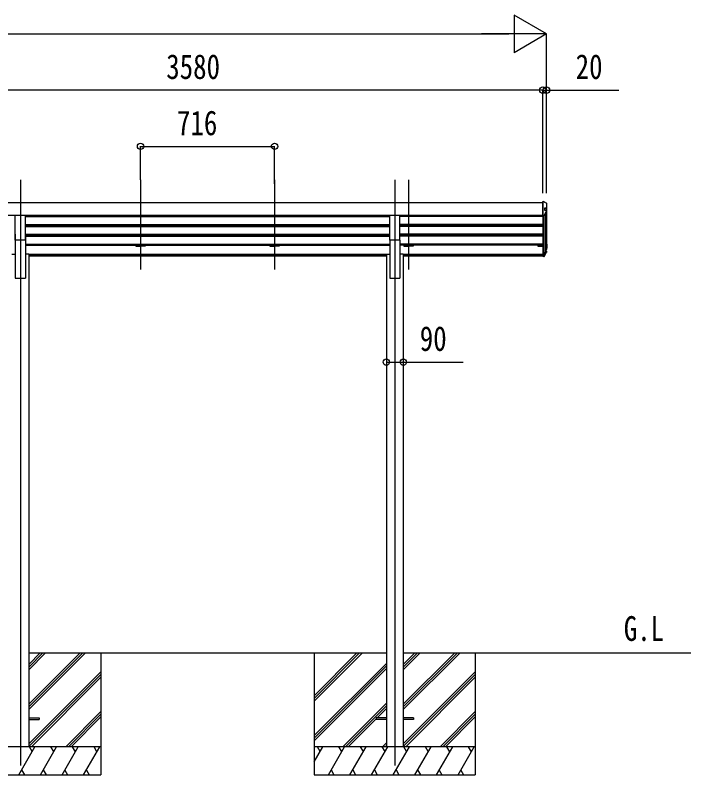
# Model space of a CAD drawing. Units: millimetres, scale not verified. Extents: x -16820 to 16820, y -11880 to 11880.
# Drawn here: x -2311 to 1297, y -6850 to -2797 of the extents above; entities that cross this region are included whole.
import ezdxf
from ezdxf.enums import TextEntityAlignment as Align

# ---------------------------------------------------------------- set-up
doc = ezdxf.new("R2010")
doc.units = ezdxf.units.MM
doc.header["$LTSCALE"] = 50
for name, color, linetype in [('0-2_USER1', 3, 'Continuous'), ('0-4_YKK_12', 2, 'Continuous'), ('0-5_YKK_13', 4, 'Continuous'), ('0-6_YKK_A1', 4, 'Continuous'), ('0-7_YKK_D', 6, 'Continuous')]:
    doc.layers.add(name, color=color, linetype=linetype)
doc.styles.add('ＭＳ ゴシック', font='')
doc.styles.get('ＭＳ ゴシック').set_extended_font_data('MS Gothic')

msp = doc.modelspace()

# ---------------------------------------------------------------- linework, layer by layer
at = {"layer": '0-4_YKK_12'}
for p, q in [((-2283.72, -3675.6), (-2283.72, -4153.12)), ((-1641.91, -3675.6), (-1641.91, -4153.12)), ((-925.91, -3675.6), (-925.91, -4153.12)), ((-283.72, -3675.6), (-283.72, -4153.12)), ((-209.91, -3675.6), (-209.91, -4153.12)), ((-2283.72, -4106.44), (-2283.72, -6800.01)), ((-283.72, -4106.44), (-283.72, -6800.01))]:
    msp.add_line(p, q, dxfattribs=at)
at = {"layer": '0-5_YKK_13'}
for p, q in [((507.1, -3790.81), (506.08, -3790.81)), ((506.08, -3864.88), (506.08, -3790.81)), ((528.08, -3823.14), (528.08, -3802.11)), ((525.47, -3845.61), (513.85, -3866.95)), ((526.08, -3829.7), (517.28, -3829.7)), ((525.71, -3840.48), (525.71, -3844.66)), ((528.08, -3827.71), (528.08, -3823.14)), ((-2311.22, -3997.44), (-2311.22, -3865.64)), ((-2256.22, -3865.64), (-2311.22, -3865.64)), ((-2256.22, -3997.44), (-2256.22, -3865.64)), ((-311.22, -3997.44), (-311.22, -3865.64)), ((-256.22, -3865.64), (-311.22, -3865.64)), ((-256.22, -3997.44), (-256.22, -3865.64)), ((512.09, -3864.88), (506.08, -3864.88)), ((512.09, -3867.99), (506.08, -3867.99)), ((-2256.22, -3997.44), (-2311.22, -3997.44)), ((-256.22, -3997.44), (-311.22, -3997.44)), ((526.08, -4039.67), (521.31, -4039.67)), ((526.08, -4041.16), (521.31, -4041.16)), ((521.31, -4047.7), (526.08, -4047.7)), ((526.58, -4018.26), (526.58, -4039.18)), ((528.08, -4018.26), (528.08, -4039.18)), ((528.08, -4045.74), (528.08, -4039.18)), ((506.08, -4077.96), (506.08, -4077.69)), ((512.09, -4077.96), (506.08, -4077.96)), ((506.08, -4079.45), (506.08, -4077.96)), ((506.08, -4084.55), (506.08, -4079.45)), ((512.09, -4079.45), (506.08, -4079.45)), ((512.09, -4084.55), (506.08, -4084.55)), ((522.96, -4058.02), (512.36, -4077.47)), ((524.15, -4056.36), (512.53, -4077.7)), ((525.47, -4057.07), (513.85, -4078.41)), ((521.11, -4054.09), (523.82, -4054.14)), ((521.11, -4055.49), (523.74, -4055.63)), ((521.11, -4056.01), (523.74, -4056.15)), ((525.71, -4056.12), (525.71, -4062.28)), ((-2238.52, -6545.45), (-2183.52, -6545.45)), ((-2238.52, -6554.45), (-2183.52, -6554.45)), ((-2183.52, -6545.45), (-2183.52, -6554.45)), ((-383.72, -6545.45), (-383.72, -6554.45)), ((-328.72, -6545.45), (-383.72, -6545.45)), ((-328.72, -6554.45), (-383.72, -6554.45)), ((-183.52, -6545.45), (-238.52, -6545.45)), ((-183.52, -6554.45), (-238.52, -6554.45)), ((-183.52, -6545.45), (-183.52, -6554.45))]:
    msp.add_line(p, q, dxfattribs=at)
for points in [[(507.1, -3790.81), (507.75, -3790.91), (508.01, -3791.02)], [(517.28, -3838.08), (517.28, -3825.16), (526.08, -3825.16)], [(525.47, -3845.61), (525.65, -3845.14), (525.71, -3844.66)], [(523.08, -4057.55), (523.05, -4057.79), (522.96, -4058.02)]]:
    msp.add_lwpolyline(points, dxfattribs=at)
for centre, radius, start, end in [((526.09, -3802.12), 1.99, 0.21727, 87.38971), ((523.67, -3840.48), 2.05, 331.46438, 85.83854), ((526.07, -3823.15), 2.01, 270.26972, 0.34354), ((526.09, -3827.71), 2, 269.84307, 359.8422), ((512.07, -3862.91), 1.98, 270.47308, 333.77211), ((512.09, -3865.99), 2, 269.9369, 331.34316), ((525.08, -4038.7), 0.996, 282.79822, 359.86716), ((526.1, -4045.72), 1.98, 269.27462, 359.46746), ((526.08, -4039.17), 0.499, 269.84307, 359.8422), ((526.09, -4039.17), 2, 269.84307, 359.8422), ((526.09, -4018.27), 1.99, 0.1468, 84.42053), ((526.08, -4018.27), 0.498, 0.1468, 66.53744), ((526.08, -4018.79), 0.498, 0.1468, 66.53744), ((506.38, -4077.69), 0.298, 180.08028, 246.4037), ((511.49, -4076.99), 1, 282.86823, 331.34595), ((512.09, -4077.46), 0.5, 269.9369, 331.34316), ((512.09, -4077.45), 2, 269.9369, 331.34316), ((512.12, -4082.53), 2.02, 269.16071, 329.06047), ((523.72, -4056.12), 0.497, 331.56379, 87.26156), ((523.71, -4056.65), 0.5, 31.80059, 87.07178), ((523.72, -4056.12), 1.99, 331.56379, 87.26156), ((523.92, -4062.31), 1.79, 330.16188, 0.79479)]:
    msp.add_arc(centre, radius, start, end, dxfattribs=at)
for centre, major_axis, ratio, start_param, end_param in [((538.83, -3818.52), (-222.61, 113.61), 0.042479, 4.7913614, 4.8729331), ((650.65, -3818.52), (-2175.25, 113.38), 0.005463, 4.7699229, 4.7699711), ((544.16, -3818.52), (61.55, 113.97), 0.043861, 1.7971426, 2.0027809), ((-78.05, -3818.52), (-2175.25, 113.38), 0.005463, 4.432326, 4.4354523), ((544.16, -4017.54), (61.55, 113.97), 0.043861, 4.1183302, 4.3239685)]:
    msp.add_ellipse(centre, major_axis=major_axis, ratio=ratio, start_param=start_param, end_param=end_param, dxfattribs=at)
at = {"layer": '0-6_YKK_A1'}
for p, q in [((-3074.11, -3796.6), (505.88, -3796.6)), ((506.08, -3792.02), (506.08, -4080.59)), ((526.08, -3829.7), (526.08, -4038.7)), ((-3074.1, -3863.2), (505.88, -3863.2)), ((-2256.62, -3866.45), (-311.62, -3866.45)), ((-2256.62, -3871), (-311.62, -3871)), ((-1666.91, -3871), (-1666.91, -3866.56)), ((-1616.91, -3871), (-1616.91, -3866.56)), ((-950.91, -3871), (-950.91, -3866.56)), ((-900.91, -3871), (-900.91, -3866.56)), ((505.88, -3866.45), (-256.62, -3866.45)), ((-256.62, -3866.56), (505.88, -3866.56)), ((505.88, -3871), (-256.62, -3871)), ((-234.91, -3871), (-234.91, -3866.56)), ((-184.91, -3871), (-184.91, -3866.56)), ((480.88, -3871), (480.88, -3866.56)), ((512.08, -3867.99), (512.09, -4077.79)), ((521.11, -3853.61), (521.11, -4061.04)), ((-2256.62, -3912.87), (-311.62, -3912.87)), ((-2256.62, -3914.37), (-311.62, -3914.37)), ((-2256.62, -3918.69), (-311.62, -3918.69)), ((-2256.62, -3923.57), (-311.62, -3923.57)), ((-1666.91, -3923.57), (-1666.91, -3918.69)), ((-1616.91, -3923.57), (-1616.91, -3918.69)), ((-950.91, -3923.57), (-950.91, -3918.69)), ((-900.91, -3923.57), (-900.91, -3918.69)), ((505.88, -3912.87), (-256.62, -3912.87)), ((505.88, -3914.37), (-256.62, -3914.37)), ((505.88, -3918.69), (-256.62, -3918.69)), ((505.88, -3923.57), (-256.62, -3923.57)), ((-234.91, -3923.57), (-234.91, -3918.69)), ((-184.91, -3923.57), (-184.91, -3918.69)), ((480.88, -3923.57), (480.88, -3918.69)), ((-2311.22, -3965.55), (-2311.22, -4200.01)), ((-2256.62, -3965.45), (-311.62, -3965.45)), ((-2256.62, -3966.95), (-311.62, -3966.95)), ((-2256.62, -3971.26), (-311.62, -3971.26)), ((-2256.22, -3965.55), (-2256.22, -4200.01)), ((-1666.91, -3976.15), (-1666.91, -3971.26)), ((-1616.91, -3976.15), (-1616.91, -3971.26)), ((-950.91, -3976.15), (-950.91, -3971.26)), ((-900.91, -3976.15), (-900.91, -3971.26)), ((505.88, -3965.45), (-256.62, -3965.45)), ((505.88, -3966.95), (-256.62, -3966.95)), ((505.88, -3971.26), (-256.62, -3971.26)), ((-234.91, -3976.15), (-234.91, -3971.26)), ((-184.91, -3976.15), (-184.91, -3971.26)), ((480.88, -3976.15), (480.88, -3971.26)), ((-2256.62, -3976.15), (-311.62, -3976.15)), ((-311.22, -3997.44), (-311.22, -4200.01)), ((505.88, -3976.15), (-256.62, -3976.15)), ((-256.22, -3997.44), (-256.22, -4200.01)), ((-2256.62, -4018.03), (-311.62, -4018.03)), ((-2256.62, -4019.53), (-311.62, -4019.53)), ((-2256.62, -4023.84), (-311.62, -4023.84)), ((-2256.62, -4024.2), (-950.91, -4024.2)), ((-1666.91, -4023.84), (-1666.91, -4029.36)), ((-1666.91, -4023.84), (-1666.91, -4029.36)), ((-1666.91, -4029.36), (-1641.91, -4029.36)), ((-1616.91, -4029.36), (-1641.91, -4029.36)), ((-1616.91, -4023.84), (-1616.91, -4029.36)), ((-1616.91, -4023.84), (-1616.91, -4029.36)), ((-950.91, -4023.84), (-950.91, -4029.36)), ((-950.91, -4023.84), (-950.91, -4029.36)), ((-950.91, -4029.36), (-925.91, -4029.36)), ((-900.91, -4029.36), (-925.91, -4029.36)), ((-900.91, -4023.84), (-900.91, -4029.36)), ((-900.91, -4023.84), (-900.91, -4029.36)), ((-900.91, -4024.2), (-311.62, -4024.2)), ((505.88, -4018.03), (-256.62, -4018.03)), ((505.88, -4019.53), (-256.62, -4019.53)), ((505.88, -4023.84), (-256.62, -4023.84)), ((480.88, -4024.2), (-256.62, -4024.2)), ((-234.91, -4023.84), (-234.91, -4029.36)), ((-234.91, -4023.84), (-234.91, -4029.36)), ((-234.91, -4029.36), (-209.91, -4029.36)), ((-184.91, -4029.36), (-209.91, -4029.36)), ((-184.91, -4023.84), (-184.91, -4029.36)), ((-184.91, -4023.84), (-184.91, -4029.36)), ((480.88, -4023.84), (480.88, -4029.36)), ((480.88, -4029.36), (505.88, -4029.36)), ((-2328.92, -4071.01), (-2311.22, -4071.01)), ((-2238.52, -4071.01), (-2256.22, -4071.01)), ((-2238.52, -4071.01), (-2238.52, -6700.01)), ((-2238.52, -4071.43), (-328.92, -4071.43)), ((-2238.52, -4072.84), (-328.92, -4072.84)), ((-2238.52, -4080.52), (-328.92, -4080.52)), ((-328.92, -4071.01), (-328.92, -6700.01)), ((-328.92, -4071.01), (-311.22, -4071.01)), ((-238.52, -4071.01), (-256.22, -4071.01)), ((-238.52, -4071.01), (-238.52, -6700.01)), ((-238.52, -4071.43), (506.08, -4071.43)), ((-238.52, -4072.84), (-139.05, -4072.84)), ((-238.52, -4080.52), (139.87, -4080.52)), ((-209.91, -4080.52), (506.08, -4080.52)), ((-206.25, -4072.84), (506.08, -4072.84)), ((-2311.22, -4200.01), (-2256.22, -4200.01)), ((-311.22, -4200.01), (-256.22, -4200.01)), ((-2238.52, -6289.3), (-2149.17, -6199.95)), ((-2238.52, -6275.15), (-2163.31, -6199.95)), ((-2238.52, -6261.01), (-2177.46, -6199.95)), ((-328.92, -6200.01), (-2238.52, -6200.01)), ((-2238.52, -6501.43), (-1937.1, -6200.01)), ((-2238.52, -6487.29), (-1951.24, -6200.01)), ((-2238.52, -6473.14), (-1965.38, -6200.01)), ((-1853.92, -6200.01), (-1853.92, -6849.95)), ((-713.92, -6442.19), (-471.68, -6199.95)), ((-713.92, -6428.04), (-485.83, -6199.95)), ((-713.92, -6456.33), (-457.6, -6200.01)), ((-713.92, -6200.01), (-713.92, -6849.95)), ((-238.52, -6289.3), (-149.17, -6199.95)), ((-238.52, -6275.15), (-163.32, -6199.95)), ((-238.52, -6261.01), (-177.46, -6199.95)), ((1297.21, -6200.01), (-238.52, -6200.01)), ((-238.52, -6501.43), (62.9, -6200.01)), ((-238.52, -6487.29), (48.76, -6200.01)), ((-238.52, -6473.14), (34.62, -6200.01)), ((146.08, -6200.01), (146.08, -6849.95)), ((-713.92, -6640.17), (-328.92, -6255.18)), ((-713.92, -6654.32), (-328.92, -6269.32)), ((-2238.52, -6685.27), (-1853.92, -6300.68)), ((-2238.52, -6699.42), (-1853.92, -6314.82)), ((-713.92, -6668.46), (-328.92, -6283.46)), ((-238.52, -6685.27), (146.08, -6300.68)), ((-238.52, -6699.42), (146.08, -6314.82)), ((-2224.91, -6699.95), (-1853.92, -6328.96)), ((-224.91, -6699.95), (146.08, -6328.96)), ((-561.56, -6699.95), (-328.92, -6467.31)), ((-547.42, -6699.95), (-328.92, -6481.45)), ((-2041.06, -6699.95), (-1853.92, -6512.81)), ((-378.78, -6545.45), (-328.92, -6495.59)), ((-41.06, -6699.95), (146.08, -6512.81)), ((-2026.92, -6699.95), (-1853.92, -6526.95)), ((-2012.78, -6699.95), (-1853.92, -6541.09)), ((-533.28, -6699.95), (-383.72, -6550.39)), ((-26.92, -6699.95), (146.08, -6526.95)), ((-12.78, -6699.95), (146.08, -6541.09)), ((-349.43, -6699.95), (-328.92, -6679.44)), ((-1853.92, -6699.95), (-2713.92, -6699.95)), ((-2292.18, -6849.95), (-2205.58, -6699.95)), ((-2220.58, -6725.93), (-2235.58, -6699.95)), ((-2176.71, -6849.95), (-2090.11, -6699.95)), ((-2105.11, -6725.93), (-2120.11, -6699.95)), ((-2061.24, -6849.95), (-1974.64, -6699.95)), ((-1990.12, -6726.75), (-2005.59, -6699.95)), ((-1945.77, -6849.95), (-1859.17, -6699.95)), ((-1874.65, -6726.75), (-1890.12, -6699.95)), ((146.08, -6699.95), (-713.92, -6699.95)), ((-713.92, -6780.43), (-667.46, -6699.95)), ((-682.46, -6725.93), (-697.46, -6699.95)), ((-638.59, -6849.95), (-551.99, -6699.95)), ((-566.99, -6725.93), (-581.99, -6699.95)), ((-523.13, -6849.95), (-436.52, -6699.95)), ((-451.52, -6725.93), (-466.53, -6699.95)), ((-407.66, -6849.95), (-321.05, -6699.95)), ((-336.06, -6725.93), (-351.06, -6699.95)), ((-335.29, -6699.95), (-328.92, -6693.58)), ((-292.19, -6849.95), (-205.58, -6699.95)), ((-220.58, -6725.93), (-235.59, -6699.95)), ((-176.72, -6849.95), (-90.11, -6699.95)), ((-105.11, -6725.93), (-120.11, -6699.95)), ((-61.25, -6849.95), (25.36, -6699.95)), ((9.88, -6726.75), (-5.6, -6699.95)), ((54.22, -6849.95), (140.83, -6699.95)), ((125.35, -6726.75), (109.87, -6699.95)), ((-2713.92, -6849.95), (-1853.92, -6849.95)), ((-2277.18, -6823.97), (-2262.18, -6849.95)), ((-2161.71, -6823.97), (-2146.72, -6849.95)), ((-2046.72, -6824.79), (-2032.2, -6849.95)), ((-1931.25, -6824.79), (-1916.73, -6849.95)), ((-713.92, -6849.95), (146.08, -6849.95)), ((-623.6, -6823.97), (-608.6, -6849.95)), ((-508.13, -6823.97), (-493.13, -6849.95)), ((-392.66, -6823.97), (-377.66, -6849.95)), ((-277.19, -6823.97), (-262.19, -6849.95)), ((-161.72, -6823.97), (-146.72, -6849.95)), ((-46.72, -6824.79), (-32.2, -6849.95)), ((68.75, -6824.79), (83.27, -6849.95))]:
    msp.add_line(p, q, dxfattribs=at)
at = {"layer": '0-7_YKK_D'}
for p, q in [((526.08, -2896.59), (352.87, -2796.59)), ((352.87, -2796.59), (352.87, -2996.59)), ((-7189.92, -2896.59), (326.08, -2896.59)), ((526.08, -2896.59), (179.67, -2896.59)), ((526.08, -2896.59), (352.87, -2996.59)), ((526.08, -3746.6), (526.08, -2895.59)), ((506.08, -3196.59), (-3073.91, -3196.59)), ((506.08, -3196.59), (438.08, -3196.59)), ((506.08, -3746.6), (506.08, -3195.59)), ((506.08, -3746.6), (506.08, -3195.59)), ((506.08, -3196.59), (526.08, -3196.59)), ((526.08, -3746.6), (526.08, -3195.59)), ((526.08, -3196.59), (913.28, -3196.59)), ((-1641.91, -3674.6), (-1641.91, -3495.59)), ((-1641.91, -3496.59), (-925.91, -3496.59)), ((-925.91, -3695.85), (-925.91, -3495.59))]:
    msp.add_line(p, q, dxfattribs=at)
msp.add_lwpolyline([(-328.92, -4647.61), (-238.52, -4647.61), (80.68, -4647.61)], dxfattribs=at)
for centre in [(506.08, -3196.59), (506.08, -3196.59), (526.08, -3196.59), (-1641.91, -3496.59), (-925.91, -3496.59), (-328.92, -4647.61), (-238.52, -4647.61)]:
    msp.add_circle(centre, 17, dxfattribs=at)

# ---------------------------------------------------------------- texts
at = {"layer": '0-2_USER1', "style": 'ＭＳ ゴシック', "width": 0.8}
msp.add_text('G.L', height=132, dxfattribs=at).set_placement((939, -6175), align=Align.BOTTOM_LEFT)
at = {"layer": '0-7_YKK_D', "style": 'ＭＳ ゴシック', "width": 0.8}
for s, p in [('3580', (-1504.71, -3176.59)), ('20', (682.08, -3176.59)), ('716', (-1447.11, -3476.59)), ('90', (-150.52, -4627.61))]:
    msp.add_text(s, height=132, dxfattribs=at).set_placement(p, align=Align.BOTTOM_LEFT)

doc.saveas('drawing.dxf')
